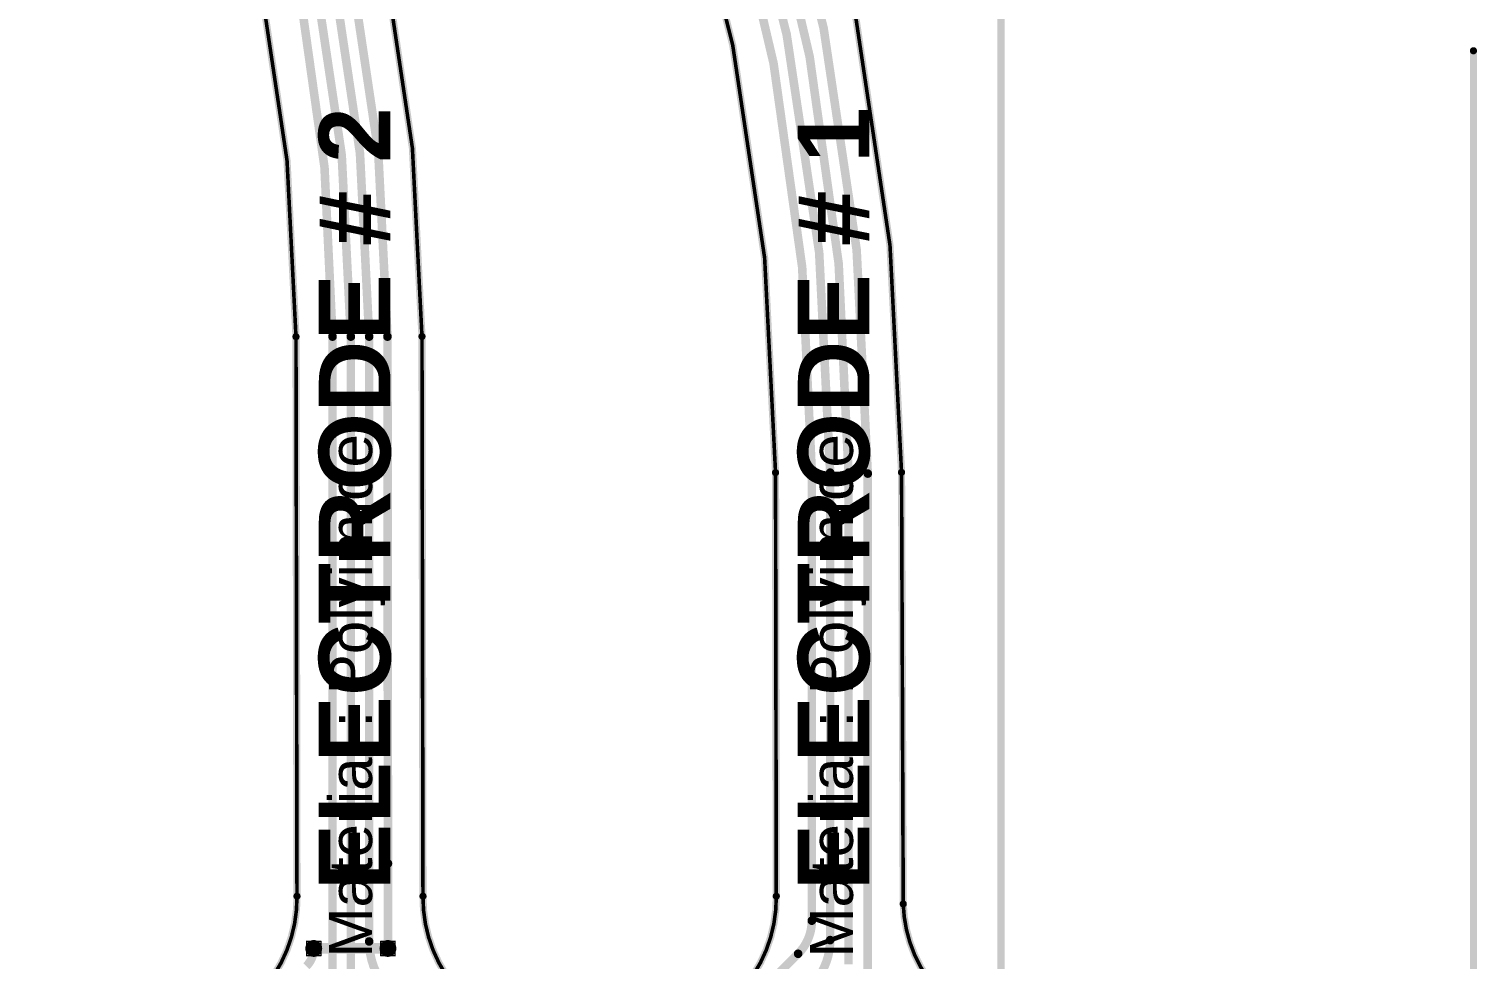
# Model space of a CAD drawing. Header units: inches. Extents: x -17 to 443, y -40 to 218.
# Drawn here: x 173.9 to 225.3, y 30.6 to 63.6 of the extents above; entities that cross this region are included whole.
import ezdxf

# ---------------------------------------------------------------- set-up
doc = ezdxf.new("R2010")
doc.units = ezdxf.units.IN
for name, color, linetype in [('Board Outline', 216, 'Continuous'), ('Bottom Layer', 5, 'Continuous'), ('Dimension', 6, 'Continuous'), ('Drill Drawing', 1, 'Continuous'), ('Fabrication', 76, 'Continuous'), ('Top Layer', 1, 'Continuous'), ('Top Overlay', 2, 'Continuous'), ('Via Holes', 16, 'Continuous')]:
    doc.layers.add(name, color=color, linetype=linetype)
doc.styles.add('Arial', font='', dxfattribs={"height": 0.2})
doc.styles.add('Arial_Bold', font='', dxfattribs={"height": 0.2})
doc.styles.get('Arial').set_extended_font_data('Arial')
doc.styles.get('Arial_Bold').set_extended_font_data('Arial', bold=True)

msp = doc.modelspace()

# ---------------------------------------------------------------- hatches: boundary and pattern name
at = {"layer": 'Bottom Layer'}
h = msp.add_hatch(color=5, dxfattribs=at)
edge = h.paths.add_edge_path()
edge.add_arc((184.01100104, 30.93847), 0.2999994, 0, 360)
h = msp.add_hatch(color=5, dxfattribs=at)
edge = h.paths.add_edge_path()
edge.add_arc((186.64373898, 30.93847), 0.2999994, 0, 360)
at = {"layer": 'Top Layer'}
h = msp.add_hatch(color=1, dxfattribs=at)
edge = h.paths.add_edge_path()
edge.add_arc((184.01100104, 30.93847), 0.2999994, 0, 360)
h = msp.add_hatch(color=1, dxfattribs=at)
edge = h.paths.add_edge_path()
edge.add_arc((186.64373898, 30.93847), 0.2999994, 0, 360)
at = {"layer": 'Via Holes'}
h = msp.add_hatch(color=7, dxfattribs=at)
edge = h.paths.add_edge_path()
edge.add_arc((184.01100104, 30.93847), 0.1499997, 0, 360)
h = msp.add_hatch(color=7, dxfattribs=at)
edge = h.paths.add_edge_path()
edge.add_arc((186.64373898, 30.93847), 0.1499997, 0, 360)

# ---------------------------------------------------------------- linework, layer by layer
at = {"layer": 'Board Outline', "const_width": 0.127}
for points in [[(122.52998862, 130.00344332, -0.4137830578576681), (204.86466774, 47.83536788)], [(122.56069468, 125.53344718, -0.4136722232397825), (200.39467414, 47.82755484)], [(119.5314729, 120.8434083, -0.4137590145945721), (187.85119148, 52.65899552)], [(119.53243302, 116.37340708, -0.4137590145945721), (183.38119788, 52.65109612)], [(183.41629306, 32.79240076, -0.2500687460615742), (181.24771726, 28.61525138)], [(190.05548984, 28.61523868, -0.2500687460615744), (187.88691404, 32.79238806)], [(200.42095552, 32.79237282, -0.2500687460615742), (198.25237972, 28.61522344)], [(207.05427728, 28.61923918, -0.2389334230380067), (204.9246092, 32.51881736)]]:
    msp.add_lwpolyline(points, format="xyb", dxfattribs=at)
for points in [[(183.38119788, 52.65109612), (183.41629306, 32.79240076)], [(187.85119148, 52.65899552), (187.88629936, 32.7927843)], [(200.39467414, 47.82755484), (200.42095552, 32.79237282)], [(204.86466774, 47.83536534), (204.9246092, 32.51881736)]]:
    msp.add_lwpolyline(points, dxfattribs=at)
at = {"layer": 'Board Outline', "const_width": 0.0635}
for points in [[(183.34944788, 52.65109612, 1), (183.41294788, 52.65109612, 1)], [(183.34944788, 52.65109612, 1), (183.41294788, 52.65109612, 1)], [(187.81944148, 52.65899552, 1), (187.88294148, 52.65899552, 1)], [(187.81944148, 52.65899552, 1), (187.88294148, 52.65899552, 1)], [(200.36292414, 47.82755484, 1), (200.42642414, 47.82755484, 1)], [(200.36292414, 47.82755484, 1), (200.42642414, 47.82755484, 1)], [(204.83291774, 47.83536788, 1), (204.89641774, 47.83536788, 1)], [(204.83291774, 47.83536534, 1), (204.89641774, 47.83536534, 1)], [(183.38454306, 32.79240076, 1), (183.44804306, 32.79240076, 1)], [(183.38454306, 32.79240076, 1), (183.44804306, 32.79240076, 1)], [(187.85454936, 32.7927843, 1), (187.91804936, 32.7927843, 1)], [(187.85516404, 32.79238806, 1), (187.91866404, 32.79238806, 1)], [(200.38920552, 32.79237282, 1), (200.45270552, 32.79237282, 1)], [(200.38920552, 32.79237282, 1), (200.45270552, 32.79237282, 1)], [(204.8928592, 32.51881736, 1), (204.9563592, 32.51881736, 1)], [(204.8928592, 32.51881736, 1), (204.9563592, 32.51881736, 1)]]:
    msp.add_lwpolyline(points, format="xyb", close=True, dxfattribs=at)
at = {"layer": 'Bottom Layer', "const_width": 0.3048}
for points in [[(122.55846964, 128.80178964, -0.4142135623730951), (203.66689518, 47.79210406)], [(122.55846964, 128.14139218, -0.4142135716234306), (202.98237534, 47.82659217999999)], [(122.55846964, 127.48099218, -0.4142135530473893), (202.33236902, 47.82659217999999)], [(122.55846964, 126.82059218, -0.41421357178314), (201.68237286, 47.82659217999999)], [(119.53586964, 119.63239218, -0.4142135512752702), (186.6270715, 52.65259218)], [(119.53586964, 118.97199218, -0.4142135504339568), (185.9770728, 52.65259472)], [(119.53608808, 118.31159218, -0.4142125882663787), (185.32707156, 52.65259218)], [(119.53586964, 117.65119472, -0.4142135623856228), (184.67707286, 52.65259218)], [(201.68237286, 31.92396968, -0.1989687788803157), (201.19598064, 30.75008073999999)], [(186.72102102, 29.39133314, -0.198912367379658), (185.9770728, 31.18738492)], [(202.33237156, 31.23496674, -0.198912367379658), (201.6602647, 29.61235378)], [(184.01100104, 30.93847, -0.1986519672604135), (183.75093552, 30.30972602)]]:
    msp.add_lwpolyline(points, format="xyb", dxfattribs=at)
for points in [[(184.67707286, 30.12367864), (184.67707286, 52.65259218)], [(185.32707156, 29.77014111999999), (185.32707156, 52.65259218)], [(185.9770728, 52.65259218), (185.9770728, 52.65259472)], [(185.9770728, 31.18738492), (185.9770728, 52.65259218)], [(186.6270715, 52.65259218), (186.64373898, 33.95364558)], [(201.68237286, 31.92572736), (201.68237286, 47.82659217999999)], [(202.33237156, 31.23496674), (202.33237156, 47.82659217999999)], [(202.9823728, 30.37561108), (202.9823728, 47.82659217999999)], [(203.66689772, 29.68007526), (203.66689772, 47.7921066)], [(186.64373898, 30.93847), (186.64373898, 33.95364558)], [(201.68237032, 31.92396968), (201.68237286, 31.92572736)], [(197.4652007, 27.01930334), (201.19598064, 30.75008073999999)]]:
    msp.add_lwpolyline(points, dxfattribs=at)
at = {"layer": 'Bottom Layer', "const_width": 0.1524}
for points in [[(184.60087286, 52.65259218, 1), (184.75327286, 52.65259218, 1)], [(184.60087286, 52.65259218, 1), (184.75327286, 52.65259218, 1)], [(185.25087156, 52.65259218, 1), (185.40327156, 52.65259218, 1)], [(185.25087156, 52.65259218, 1), (185.40327156, 52.65259218, 1)], [(185.9008728, 52.65259472, 1), (186.0532728, 52.65259472, 1)], [(185.9008728, 52.65259472, 1), (186.0532728, 52.65259472, 1)], [(185.9008728, 52.65259218, 1), (186.0532728, 52.65259218, 1)], [(185.9008728, 52.65259218, 1), (186.0532728, 52.65259218, 1)], [(186.5508715, 52.65259218, 1), (186.7032715, 52.65259218, 1)], [(186.5508715, 52.65259218, 1), (186.7032715, 52.65259218, 1)], [(201.60617286, 47.82659217999999, 1), (201.75857286, 47.82659217999999, 1)], [(201.60617286, 47.82659217999999, 1), (201.75857286, 47.82659217999999, 1)], [(202.25616902, 47.82659217999999, 1), (202.40856902, 47.82659217999999, 1)], [(202.25617156, 47.82659217999999, 1), (202.40857156, 47.82659217999999, 1)], [(202.9061728, 47.82659217999999, 1), (203.0585728, 47.82659217999999, 1)], [(202.90617534, 47.82659217999999, 1), (203.05857534, 47.82659217999999, 1)], [(203.59069518, 47.79210406, 1), (203.74309518, 47.79210406, 1)], [(203.59069772, 47.7921066, 1), (203.74309772, 47.7921066, 1)], [(186.56753898, 33.95364558, 1), (186.71993898, 33.95364558, 1)], [(186.56753898, 33.95364558, 1), (186.71993898, 33.95364558, 1)], [(201.60617032, 31.92396968, 1), (201.75857032, 31.92396968, 1)], [(201.60617286, 31.92572736, 1), (201.75857286, 31.92572736, 1)], [(201.60617286, 31.92572736, 1), (201.75857286, 31.92572736, 1)], [(201.60617286, 31.92396968, 1), (201.75857286, 31.92396968, 1)], [(185.9008728, 31.18738492, 1), (186.0532728, 31.18738492, 1)], [(185.9008728, 31.18738492, 1), (186.0532728, 31.18738492, 1)], [(202.25617156, 31.23496674, 1), (202.40857156, 31.23496674, 1)], [(202.25617156, 31.23496674, 1), (202.40857156, 31.23496674, 1)], [(183.93480104, 30.93847, 1), (184.08720104, 30.93847, 1)], [(186.56753898, 30.93847, 1), (186.71993898, 30.93847, 1)], [(201.11978064, 30.75008073999999, 1), (201.27218064, 30.75008073999999, 1)], [(201.11978064, 30.75008073999999, 1), (201.27218064, 30.75008073999999, 1)]]:
    msp.add_lwpolyline(points, format="xyb", close=True, dxfattribs=at)
at = {"layer": 'Dimension', "const_width": 0.254}
for points in [[(208.39596624, 17.12568584), (208.39596624, 192.48185278)], [(225.15529772, -2.40755932), (225.15529772, 62.79809894)]]:
    msp.add_lwpolyline(points, dxfattribs=at)
at = {"layer": 'Dimension', "const_width": 0.127}
msp.add_lwpolyline([(225.09179772, 62.79809894, 1), (225.21879772, 62.79809894, 1)], format="xyb", close=True, dxfattribs=at)
at = {"layer": 'Drill Drawing', "const_width": 0.0508}
for points in [[(183.75700104, 31.19247), (184.26500104, 31.19247)], [(183.75700104, 30.68447), (183.75700104, 31.19247)], [(184.26500104, 30.68447), (184.26500104, 31.19247)], [(186.38973898, 31.19247), (186.89773898, 31.19247)], [(186.38973898, 30.68447), (186.38973898, 31.19247)], [(186.89773898, 30.68447), (186.89773898, 31.19247)], [(183.75700104, 30.68447), (184.26500104, 30.68447)], [(186.38973898, 30.68447), (186.89773898, 30.68447)]]:
    msp.add_lwpolyline(points, dxfattribs=at)
at = {"layer": 'Drill Drawing', "const_width": 0.0254}
for points in [[(183.74430104, 31.19247, 1), (183.76970104, 31.19247, 1)], [(183.74430104, 31.19247, 1), (183.76970104, 31.19247, 1)], [(184.25230104, 31.19247, 1), (184.27770104, 31.19247, 1)], [(184.25230104, 31.19247, 1), (184.27770104, 31.19247, 1)], [(186.37703898, 31.19247, 1), (186.40243898, 31.19247, 1)], [(186.37703898, 31.19247, 1), (186.40243898, 31.19247, 1)], [(186.88503898, 31.19247, 1), (186.91043898, 31.19247, 1)], [(186.88503898, 31.19247, 1), (186.91043898, 31.19247, 1)], [(183.74430104, 30.68447, 1), (183.76970104, 30.68447, 1)], [(183.74430104, 30.68447, 1), (183.76970104, 30.68447, 1)], [(184.25230104, 30.68447, 1), (184.27770104, 30.68447, 1)], [(184.25230104, 30.68447, 1), (184.27770104, 30.68447, 1)], [(186.37703898, 30.68447, 1), (186.40243898, 30.68447, 1)], [(186.37703898, 30.68447, 1), (186.40243898, 30.68447, 1)], [(186.88503898, 30.68447, 1), (186.91043898, 30.68447, 1)], [(186.88503898, 30.68447, 1), (186.91043898, 30.68447, 1)]]:
    msp.add_lwpolyline(points, format="xyb", close=True, dxfattribs=at)
at = {"layer": 'Fabrication', "const_width": 0.254}
for points in [[(122.52998862, 130.00344332, -0.4137830578576681), (204.86466774, 47.83536788)], [(122.56069468, 125.53344718, -0.4136722232397825), (200.39467414, 47.82755484)], [(119.5314729, 120.8434083, -0.4137590145945721), (187.85119148, 52.65899552)], [(119.53243302, 116.37340708, -0.4137590145945721), (183.38119788, 52.65109612)], [(183.41629306, 32.79240076, -0.2500687460615742), (181.24771726, 28.61525138)], [(190.05548984, 28.61523868, -0.2500687460615744), (187.88691404, 32.79238806)], [(200.42095552, 32.79237282, -0.2500687460615742), (198.25237972, 28.61522344)], [(207.05427728, 28.61923918, -0.2389334230380067), (204.9246092, 32.51881736)]]:
    msp.add_lwpolyline(points, format="xyb", dxfattribs=at)
for points in [[(183.38119788, 52.65109612), (183.41629306, 32.79240076)], [(187.85119148, 52.65899552), (187.88629936, 32.7927843)], [(200.39467414, 47.82755484), (200.42095552, 32.79237282)], [(204.86466774, 47.83536534), (204.9246092, 32.51881736)]]:
    msp.add_lwpolyline(points, dxfattribs=at)
at = {"layer": 'Fabrication', "const_width": 0.127}
for points in [[(183.31769788, 52.65109612, 1), (183.44469788, 52.65109612, 1)], [(183.31769788, 52.65109612, 1), (183.44469788, 52.65109612, 1)], [(187.78769148, 52.65899552, 1), (187.91469148, 52.65899552, 1)], [(187.78769148, 52.65899552, 1), (187.91469148, 52.65899552, 1)], [(200.33117414, 47.82755484, 1), (200.45817414, 47.82755484, 1)], [(200.33117414, 47.82755484, 1), (200.45817414, 47.82755484, 1)], [(204.80116774, 47.83536788, 1), (204.92816774, 47.83536788, 1)], [(204.80116774, 47.83536534, 1), (204.92816774, 47.83536534, 1)], [(183.35279306, 32.79240076, 1), (183.47979306, 32.79240076, 1)], [(183.35279306, 32.79240076, 1), (183.47979306, 32.79240076, 1)], [(187.82279936, 32.7927843, 1), (187.94979936, 32.7927843, 1)], [(187.82341404, 32.79238806, 1), (187.95041404, 32.79238806, 1)], [(200.35745552, 32.79237282, 1), (200.48445552, 32.79237282, 1)], [(200.35745552, 32.79237282, 1), (200.48445552, 32.79237282, 1)], [(204.8611092, 32.51881736, 1), (204.9881092, 32.51881736, 1)], [(204.8611092, 32.51881736, 1), (204.9881092, 32.51881736, 1)]]:
    msp.add_lwpolyline(points, format="xyb", close=True, dxfattribs=at)
at = {"layer": 'Top Layer', "const_width": 0.3809999999999999}
msp.add_lwpolyline([(184.01100104, 30.93847), (186.64373898, 30.93847)], dxfattribs=at)
at = {"layer": 'Top Layer', "const_width": 0.1905}
for points in [[(183.91575104, 30.93847, 1), (184.10625104, 30.93847, 1)], [(186.54848898, 30.93847, 1), (186.73898898, 30.93847, 1)]]:
    msp.add_lwpolyline(points, format="xyb", close=True, dxfattribs=at)

# ---------------------------------------------------------------- texts
at = {"layer": 'Fabrication', "style": 'Arial'}
for p in [(186.07931796, 30.61901674), (203.14154952, 30.61901674)]:
    msp.add_text('Material : Polyimide', height=1.524, rotation=90, dxfattribs=at).set_placement(p)
at = {"layer": 'Top Overlay', "style": 'Arial_Bold'}
for s, p in [('ELECTRODE # 2', (186.73041902, 32.99648976)), ('ELECTRODE # 1', (203.72453032, 32.99646944))]:
    msp.add_text(s, height=2.54, rotation=90, dxfattribs=at).set_placement(p)

doc.saveas('drawing.dxf')
